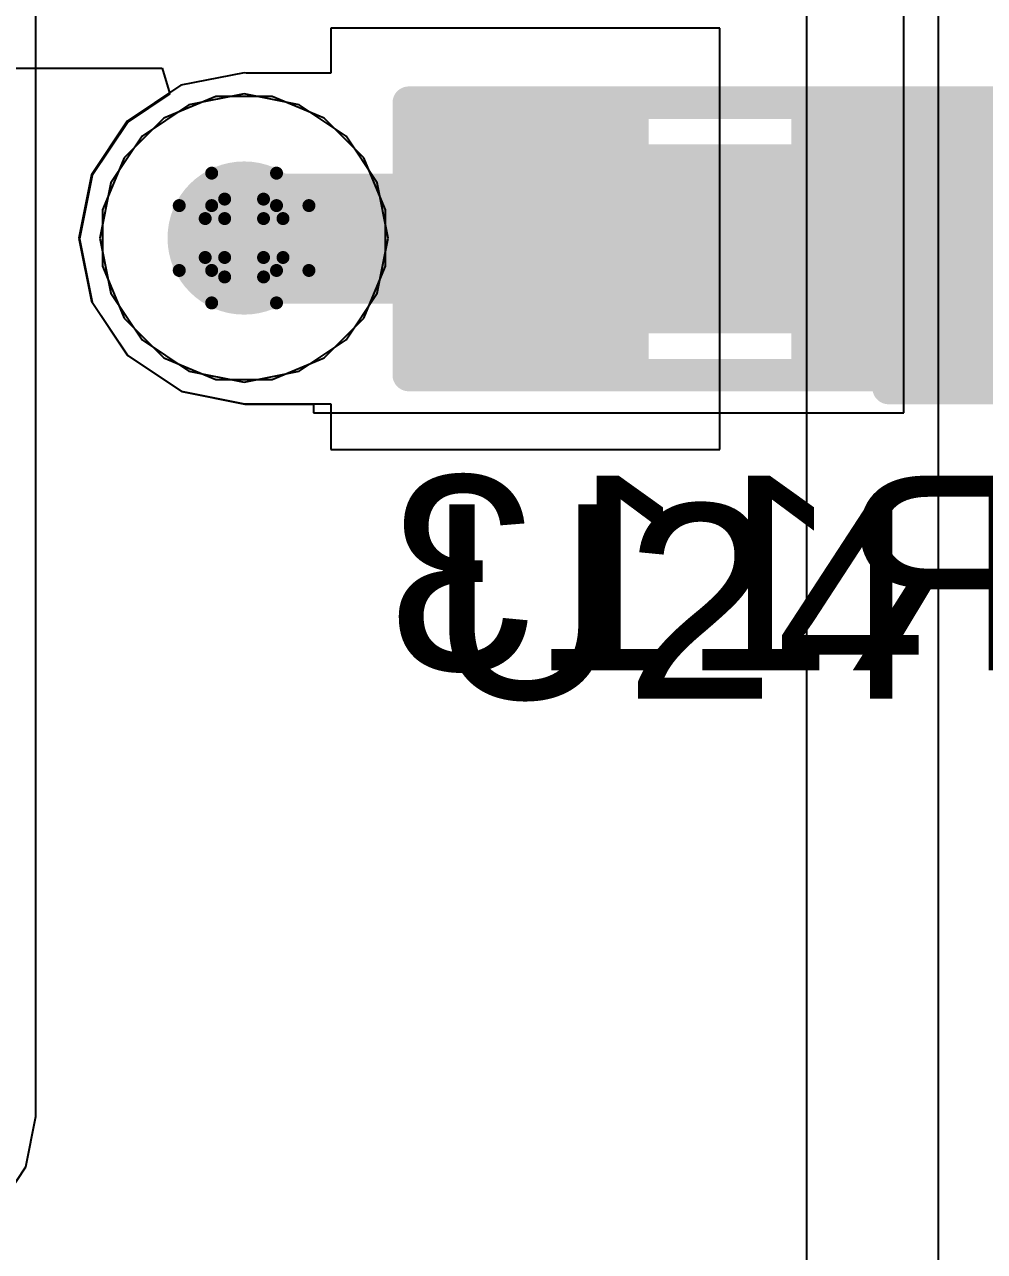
# Model space of a CAD drawing. Header units: inches. Extents: x 0 to 198, y 0 to 199.
# Drawn here: x 4.4864 to 4.6344, y 3.5273 to 3.7165 of the extents above; entities that cross this region are included whole.
import ezdxf

# ---------------------------------------------------------------- set-up
doc = ezdxf.new("R2010")
doc.units = ezdxf.units.IN
doc.header["$MEASUREMENT"] = 0
for name, color, linetype in [('Bottom Layer', 5, 'Continuous'), ('Bottom Overlay', 54, 'Continuous'), ('Bottom Paste', 16, 'Continuous'), ('Bottom Solder', 6, 'Continuous'), ('Drill Drawing', 1, 'Continuous'), ('Layer 1', 16, 'Continuous'), ('Layer 2', 76, 'Continuous'), ('Top Layer', 1, 'Continuous'), ('Top Overlay', 2, 'Continuous'), ('Top Paste', 8, 'Continuous'), ('Top Solder', 216, 'Continuous'), ('Via Holes', 16, 'Continuous')]:
    doc.layers.add(name, color=color, linetype=linetype)
doc.styles.add('Arial', font='', dxfattribs={"height": 0.2})
doc.styles.get('Arial').set_extended_font_data('Arial')

# ---------------------------------------------------------------- blocks, each defined once
blk = doc.blocks.new('8_SO_P____P___31')
at = {"layer": 'Top Layer'}
blk.add_hatch(color=1, dxfattribs=at).paths.add_polyline_path([(-0.13681, -0.06319), (-0.07579, -0.06319), (-0.07579, -0.08681), (-0.13681, -0.08681)])
at = {"layer": 'Top Paste'}
blk.add_hatch(color=8, dxfattribs=at).paths.add_polyline_path([(-0.13681, -0.06319), (-0.07579, -0.06319), (-0.07579, -0.08681), (-0.13681, -0.08681)])
at = {"layer": 'Top Solder'}
blk.add_hatch(color=216, dxfattribs=at).paths.add_polyline_path([(-0.13957, -0.06043), (-0.07303, -0.06043), (-0.07303, -0.08957), (-0.13957, -0.08957)])
at = {"layer": 'Top Overlay'}
blk.add_lwpolyline([(-0.06311, -0.098, 0.005, 0.005, 0), (0.07489, -0.098, 0.005, 0.005, 0)], format="xyseb", dxfattribs=at)
blk.add_lwpolyline([(-0.06436, -0.098, 0.0025, 0.0025, 1), (-0.06186, -0.098, 0.0025, 0.0025, 1)], format="xyseb", close=True, dxfattribs=at)
blk = doc.blocks.new('R___0603_B_78')
at = {"layer": 'Bottom Layer'}
for points in [[(-0.045, -0.0175), (-0.045, 0.0175), (-0.015, 0.0175), (-0.015, -0.0175)], [(0.015, -0.0175), (0.015, 0.0175), (0.045, 0.0175), (0.045, -0.0175)]]:
    blk.add_hatch(color=5, dxfattribs=at).paths.add_polyline_path(points)
at = {"layer": 'Bottom Paste'}
for points in [[(-0.045, -0.0175), (-0.045, 0.0175), (-0.015, 0.0175), (-0.015, -0.0175)], [(0.015, -0.0175), (0.015, 0.0175), (0.045, 0.0175), (0.045, -0.0175)]]:
    blk.add_hatch(color=16, dxfattribs=at).paths.add_polyline_path(points)
at = {"layer": 'Bottom Solder'}
for points in [[(-0.049, -0.0215), (-0.049, 0.0215), (-0.011, 0.0215), (-0.011, -0.0215)], [(0.011, -0.0215), (0.011, 0.0215), (0.049, 0.0215), (0.049, -0.0215)]]:
    blk.add_hatch(color=6, dxfattribs=at).paths.add_polyline_path(points)
at = {"layer": 'Bottom Overlay'}
for points in [[(-0.048, 0.021, 0.005, 0.005, 0), (-0.048, -0.021, 0.005, 0.005, 0)], [(0.048, 0.021, 0.005, 0.005, 0), (-0.048, 0.021, 0.005, 0.005, 0)], [(0.048, 0.021, 0.005, 0.005, 0), (0.048, -0.021, 0.005, 0.005, 0)], [(0.048, -0.021, 0.005, 0.005, 0), (-0.048, -0.021, 0.005, 0.005, 0)]]:
    blk.add_lwpolyline(points, format="xyseb", dxfattribs=at)
for points in [[(-0.04925, 0.021, 0.0025, 0.0025, 1), (-0.04675, 0.021, 0.0025, 0.0025, 1)], [(-0.04925, 0.021, 0.0025, 0.0025, 1), (-0.04675, 0.021, 0.0025, 0.0025, 1)], [(0.04675, 0.021, 0.0025, 0.0025, 1), (0.04925, 0.021, 0.0025, 0.0025, 1)], [(0.04675, 0.021, 0.0025, 0.0025, 1), (0.04925, 0.021, 0.0025, 0.0025, 1)], [(-0.04925, -0.021, 0.0025, 0.0025, 1), (-0.04675, -0.021, 0.0025, 0.0025, 1)], [(-0.04925, -0.021, 0.0025, 0.0025, 1), (-0.04675, -0.021, 0.0025, 0.0025, 1)], [(0.04675, -0.021, 0.0025, 0.0025, 1), (0.04925, -0.021, 0.0025, 0.0025, 1)], [(0.04675, -0.021, 0.0025, 0.0025, 1), (0.04925, -0.021, 0.0025, 0.0025, 1)]]:
    blk.add_lwpolyline(points, format="xyseb", close=True, dxfattribs=at)

msp = doc.modelspace()

# ---------------------------------------------------------------- hatches: boundary and pattern name
at = {"layer": 'Bottom Layer'}
h = msp.add_hatch(color=5, dxfattribs=at)
edge = h.paths.add_edge_path()
edge.add_arc((4.52022, 3.68357), 0.01181, 0, 360)
at = {"layer": 'Layer 1'}
h = msp.add_hatch(color=16, dxfattribs=at)
edge = h.paths.add_edge_path()
edge.add_arc((4.52022, 3.68357), 0.01181, 0, 360)
at = {"layer": 'Layer 2'}
h = msp.add_hatch(color=76, dxfattribs=at)
edge = h.paths.add_edge_path()
edge.add_arc((4.52022, 3.68357), 0.01181, 0, 360)
at = {"layer": 'Top Layer'}
h = msp.add_hatch(color=1, dxfattribs=at)
edge = h.paths.add_edge_path()
edge.add_arc((4.52022, 3.68357), 0.01181, 0, 360)
at = {"layer": 'Via Holes'}
h = msp.add_hatch(color=7, dxfattribs=at)
edge = h.paths.add_edge_path()
edge.add_arc((4.52022, 3.68357), 0.00591, 0, 360)

# ---------------------------------------------------------------- linework, layer by layer
at = {"layer": 'Bottom Layer'}
for p, q in [((4.48812, 3.60918), (4.48812, 3.77855)), ((4.59361, 3.71594), (4.53361, 3.71594)), ((4.53361, 3.71594), (4.53361, 3.709)), ((4.59361, 3.65094), (4.59361, 3.71594)), ((4.52022, 3.70906), (4.51046, 3.70712)), ((4.52056, 3.709), (4.52022, 3.70906)), ((4.53361, 3.709), (4.52056, 3.709)), ((4.51046, 3.70712), (4.50219, 3.7016)), ((4.50219, 3.7016), (4.49667, 3.69333)), ((4.49667, 3.69333), (4.49473, 3.68357)), ((4.49473, 3.68357), (4.49667, 3.67382)), ((4.49667, 3.67382), (4.50219, 3.66555)), ((4.50219, 3.66555), (4.50226, 3.66548)), ((4.50226, 3.66548), (4.51053, 3.65996)), ((4.51053, 3.65996), (4.52028, 3.65802)), ((4.52028, 3.65802), (4.53361, 3.65802)), ((4.53361, 3.65802), (4.53361, 3.65094)), ((4.53361, 3.65094), (4.59361, 3.65094)), ((4.48812, 3.54815), (4.48812, 3.60918)), ((4.48657, 3.54035), (4.48812, 3.54815)), ((4.48215, 3.53373), (4.48657, 3.54035))]:
    msp.add_line(p, q, dxfattribs=at)
for points in [[(4.52022, 3.68357, 0.02, 0.02, 0), (4.52028, 3.68351, 0.02, 0.02, 0)], [(4.52028, 3.68351, 0.02, 0.02, 0), (4.56354, 3.68351, 0.02, 0.02, 0)], [(4.56354, 3.68351, 0.02, 0.02, 0), (4.56361, 3.68344, 0.02, 0.02, 0)], [(4.62384, 3.68367, 0.02, 0.02, 0), (4.66315, 3.68367, 0.02, 0.02, 0)], [(4.62361, 3.68344, 0.015, 0.015, 0), (4.62384, 3.68367, 0.015, 0.015, 0)]]:
    msp.add_lwpolyline(points, format="xyseb", dxfattribs=at)
for points in [[(4.51522, 3.68357, 0.01, 0.01, 1), (4.52522, 3.68357, 0.01, 0.01, 1)], [(4.51528, 3.68351, 0.01, 0.01, 1), (4.52528, 3.68351, 0.01, 0.01, 1)], [(4.51528, 3.68351, 0.01, 0.01, 1), (4.52528, 3.68351, 0.01, 0.01, 1)], [(4.55854, 3.68351, 0.01, 0.01, 1), (4.56854, 3.68351, 0.01, 0.01, 1)], [(4.55854, 3.68351, 0.01, 0.01, 1), (4.56854, 3.68351, 0.01, 0.01, 1)], [(4.55861, 3.68344, 0.01, 0.01, 1), (4.56861, 3.68344, 0.01, 0.01, 1)], [(4.61884, 3.68367, 0.01, 0.01, 1), (4.62884, 3.68367, 0.01, 0.01, 1)], [(4.61986, 3.68344, 0.0075, 0.0075, 1), (4.62736, 3.68344, 0.0075, 0.0075, 1)], [(4.62009, 3.68367, 0.0075, 0.0075, 1), (4.62759, 3.68367, 0.0075, 0.0075, 1)]]:
    msp.add_lwpolyline(points, format="xyseb", close=True, dxfattribs=at)
at = {"layer": 'Drill Drawing'}
for points in [[(4.51522, 3.68857, 0.002, 0.002, 0), (4.51522, 3.69357, 0.002, 0.002, 0)], [(4.51522, 3.69357, 0.002, 0.002, 0), (4.52522, 3.69357, 0.002, 0.002, 0)], [(4.52522, 3.68857, 0.002, 0.002, 0), (4.52522, 3.69357, 0.002, 0.002, 0)], [(4.51022, 3.67857, 0.002, 0.002, 0), (4.51022, 3.68857, 0.002, 0.002, 0)], [(4.51022, 3.68857, 0.002, 0.002, 0), (4.51522, 3.68857, 0.002, 0.002, 0)], [(4.51722, 3.68657, 0.002, 0.002, 0), (4.51722, 3.68957, 0.002, 0.002, 0)], [(4.51722, 3.68957, 0.002, 0.002, 0), (4.52322, 3.68957, 0.002, 0.002, 0)], [(4.52322, 3.68657, 0.002, 0.002, 0), (4.52322, 3.68957, 0.002, 0.002, 0)], [(4.52522, 3.68857, 0.002, 0.002, 0), (4.53022, 3.68857, 0.002, 0.002, 0)], [(4.53022, 3.67857, 0.002, 0.002, 0), (4.53022, 3.68857, 0.002, 0.002, 0)], [(4.51422, 3.68057, 0.002, 0.002, 0), (4.51422, 3.68657, 0.002, 0.002, 0)], [(4.51422, 3.68657, 0.002, 0.002, 0), (4.51722, 3.68657, 0.002, 0.002, 0)], [(4.52322, 3.68657, 0.002, 0.002, 0), (4.52622, 3.68657, 0.002, 0.002, 0)], [(4.52622, 3.68057, 0.002, 0.002, 0), (4.52622, 3.68657, 0.002, 0.002, 0)], [(4.51422, 3.68057, 0.002, 0.002, 0), (4.51722, 3.68057, 0.002, 0.002, 0)], [(4.51722, 3.67757, 0.002, 0.002, 0), (4.51722, 3.68057, 0.002, 0.002, 0)], [(4.52322, 3.68057, 0.002, 0.002, 0), (4.52622, 3.68057, 0.002, 0.002, 0)], [(4.52322, 3.67757, 0.002, 0.002, 0), (4.52322, 3.68057, 0.002, 0.002, 0)], [(4.51022, 3.67857, 0.002, 0.002, 0), (4.51522, 3.67857, 0.002, 0.002, 0)], [(4.51522, 3.67357, 0.002, 0.002, 0), (4.51522, 3.67857, 0.002, 0.002, 0)], [(4.52522, 3.67857, 0.002, 0.002, 0), (4.53022, 3.67857, 0.002, 0.002, 0)], [(4.52522, 3.67357, 0.002, 0.002, 0), (4.52522, 3.67857, 0.002, 0.002, 0)], [(4.51722, 3.67757, 0.002, 0.002, 0), (4.52322, 3.67757, 0.002, 0.002, 0)], [(4.51522, 3.67357, 0.002, 0.002, 0), (4.52522, 3.67357, 0.002, 0.002, 0)]]:
    msp.add_lwpolyline(points, format="xyseb", dxfattribs=at)
for points in [[(4.51472, 3.69357, 0.001, 0.001, 1), (4.51572, 3.69357, 0.001, 0.001, 1)], [(4.51472, 3.69357, 0.001, 0.001, 1), (4.51572, 3.69357, 0.001, 0.001, 1)], [(4.52472, 3.69357, 0.001, 0.001, 1), (4.52572, 3.69357, 0.001, 0.001, 1)], [(4.52472, 3.69357, 0.001, 0.001, 1), (4.52572, 3.69357, 0.001, 0.001, 1)], [(4.50972, 3.68857, 0.001, 0.001, 1), (4.51072, 3.68857, 0.001, 0.001, 1)], [(4.50972, 3.68857, 0.001, 0.001, 1), (4.51072, 3.68857, 0.001, 0.001, 1)], [(4.51472, 3.68857, 0.001, 0.001, 1), (4.51572, 3.68857, 0.001, 0.001, 1)], [(4.51472, 3.68857, 0.001, 0.001, 1), (4.51572, 3.68857, 0.001, 0.001, 1)], [(4.51672, 3.68957, 0.001, 0.001, 1), (4.51772, 3.68957, 0.001, 0.001, 1)], [(4.51672, 3.68957, 0.001, 0.001, 1), (4.51772, 3.68957, 0.001, 0.001, 1)], [(4.52272, 3.68957, 0.001, 0.001, 1), (4.52372, 3.68957, 0.001, 0.001, 1)], [(4.52272, 3.68957, 0.001, 0.001, 1), (4.52372, 3.68957, 0.001, 0.001, 1)], [(4.52472, 3.68857, 0.001, 0.001, 1), (4.52572, 3.68857, 0.001, 0.001, 1)], [(4.52472, 3.68857, 0.001, 0.001, 1), (4.52572, 3.68857, 0.001, 0.001, 1)], [(4.52972, 3.68857, 0.001, 0.001, 1), (4.53072, 3.68857, 0.001, 0.001, 1)], [(4.52972, 3.68857, 0.001, 0.001, 1), (4.53072, 3.68857, 0.001, 0.001, 1)], [(4.51372, 3.68657, 0.001, 0.001, 1), (4.51472, 3.68657, 0.001, 0.001, 1)], [(4.51372, 3.68657, 0.001, 0.001, 1), (4.51472, 3.68657, 0.001, 0.001, 1)], [(4.51672, 3.68657, 0.001, 0.001, 1), (4.51772, 3.68657, 0.001, 0.001, 1)], [(4.51672, 3.68657, 0.001, 0.001, 1), (4.51772, 3.68657, 0.001, 0.001, 1)], [(4.52272, 3.68657, 0.001, 0.001, 1), (4.52372, 3.68657, 0.001, 0.001, 1)], [(4.52272, 3.68657, 0.001, 0.001, 1), (4.52372, 3.68657, 0.001, 0.001, 1)], [(4.52572, 3.68657, 0.001, 0.001, 1), (4.52672, 3.68657, 0.001, 0.001, 1)], [(4.52572, 3.68657, 0.001, 0.001, 1), (4.52672, 3.68657, 0.001, 0.001, 1)], [(4.51372, 3.68057, 0.001, 0.001, 1), (4.51472, 3.68057, 0.001, 0.001, 1)], [(4.51372, 3.68057, 0.001, 0.001, 1), (4.51472, 3.68057, 0.001, 0.001, 1)], [(4.51672, 3.68057, 0.001, 0.001, 1), (4.51772, 3.68057, 0.001, 0.001, 1)], [(4.51672, 3.68057, 0.001, 0.001, 1), (4.51772, 3.68057, 0.001, 0.001, 1)], [(4.52272, 3.68057, 0.001, 0.001, 1), (4.52372, 3.68057, 0.001, 0.001, 1)], [(4.52272, 3.68057, 0.001, 0.001, 1), (4.52372, 3.68057, 0.001, 0.001, 1)], [(4.52572, 3.68057, 0.001, 0.001, 1), (4.52672, 3.68057, 0.001, 0.001, 1)], [(4.52572, 3.68057, 0.001, 0.001, 1), (4.52672, 3.68057, 0.001, 0.001, 1)], [(4.50972, 3.67857, 0.001, 0.001, 1), (4.51072, 3.67857, 0.001, 0.001, 1)], [(4.50972, 3.67857, 0.001, 0.001, 1), (4.51072, 3.67857, 0.001, 0.001, 1)], [(4.51472, 3.67857, 0.001, 0.001, 1), (4.51572, 3.67857, 0.001, 0.001, 1)], [(4.51472, 3.67857, 0.001, 0.001, 1), (4.51572, 3.67857, 0.001, 0.001, 1)], [(4.52472, 3.67857, 0.001, 0.001, 1), (4.52572, 3.67857, 0.001, 0.001, 1)], [(4.52472, 3.67857, 0.001, 0.001, 1), (4.52572, 3.67857, 0.001, 0.001, 1)], [(4.52972, 3.67857, 0.001, 0.001, 1), (4.53072, 3.67857, 0.001, 0.001, 1)], [(4.52972, 3.67857, 0.001, 0.001, 1), (4.53072, 3.67857, 0.001, 0.001, 1)], [(4.51672, 3.67757, 0.001, 0.001, 1), (4.51772, 3.67757, 0.001, 0.001, 1)], [(4.51672, 3.67757, 0.001, 0.001, 1), (4.51772, 3.67757, 0.001, 0.001, 1)], [(4.52272, 3.67757, 0.001, 0.001, 1), (4.52372, 3.67757, 0.001, 0.001, 1)], [(4.52272, 3.67757, 0.001, 0.001, 1), (4.52372, 3.67757, 0.001, 0.001, 1)], [(4.51472, 3.67357, 0.001, 0.001, 1), (4.51572, 3.67357, 0.001, 0.001, 1)], [(4.51472, 3.67357, 0.001, 0.001, 1), (4.51572, 3.67357, 0.001, 0.001, 1)], [(4.52472, 3.67357, 0.001, 0.001, 1), (4.52572, 3.67357, 0.001, 0.001, 1)], [(4.52472, 3.67357, 0.001, 0.001, 1), (4.52572, 3.67357, 0.001, 0.001, 1)]]:
    msp.add_lwpolyline(points, format="xyseb", close=True, dxfattribs=at)
at = {"layer": 'Layer 1'}
for p, q in [((4.52022, 3.70581), (4.51171, 3.70412)), ((4.52873, 3.70412), (4.52022, 3.70581)), ((4.51171, 3.70412), (4.50449, 3.6993)), ((4.53594, 3.6993), (4.52873, 3.70412)), ((4.50449, 3.6993), (4.49967, 3.69208)), ((4.54076, 3.69208), (4.53594, 3.6993)), ((4.49967, 3.69208), (4.49798, 3.68357)), ((4.54245, 3.68357), (4.54076, 3.69208)), ((4.49798, 3.68357), (4.49967, 3.67506)), ((4.54076, 3.67506), (4.54245, 3.68357)), ((4.49967, 3.67506), (4.50449, 3.66785)), ((4.53594, 3.66785), (4.54076, 3.67506)), ((4.50449, 3.66785), (4.51171, 3.66303)), ((4.52873, 3.66303), (4.53594, 3.66785)), ((4.51171, 3.66303), (4.52022, 3.66134)), ((4.52022, 3.66134), (4.52873, 3.66303))]:
    msp.add_line(p, q, dxfattribs=at)
at = {"layer": 'Layer 2'}
for p, q in [((4.60694, 3.90431), (4.60694, 3.51345)), ((4.62733, 3.52004), (4.62733, 3.90431)), ((4.51588, 3.70539), (4.50786, 3.70207)), ((4.52455, 3.70539), (4.51588, 3.70539)), ((4.53257, 3.70207), (4.52455, 3.70539)), ((4.50786, 3.70207), (4.50172, 3.69593)), ((4.53871, 3.69593), (4.53257, 3.70207)), ((4.50172, 3.69593), (4.4984, 3.68791)), ((4.54203, 3.68791), (4.53871, 3.69593)), ((4.4984, 3.68791), (4.4984, 3.67924)), ((4.54203, 3.67924), (4.54203, 3.68791)), ((4.4984, 3.67924), (4.50172, 3.67122)), ((4.53871, 3.67122), (4.54203, 3.67924)), ((4.50172, 3.67122), (4.50786, 3.66508)), ((4.53257, 3.66508), (4.53871, 3.67122)), ((4.50786, 3.66508), (4.51588, 3.66176)), ((4.52455, 3.66176), (4.53257, 3.66508)), ((4.51588, 3.66176), (4.52455, 3.66176))]:
    msp.add_line(p, q, dxfattribs=at)
at = {"layer": 'Top Layer'}
for p, q in [((4.62194, 3.70662), (4.62194, 3.75166)), ((4.33297, 3.70978), (4.50758, 3.70978)), ((4.50758, 3.70978), (4.50879, 3.70578)), ((4.50879, 3.70578), (4.50233, 3.70146)), ((4.62194, 3.65662), (4.62194, 3.70662)), ((4.50233, 3.70146), (4.4968, 3.69319)), ((4.4968, 3.69319), (4.49486, 3.68344)), ((4.49486, 3.68344), (4.4968, 3.67368)), ((4.4968, 3.67368), (4.50233, 3.66541)), ((4.50233, 3.66541), (4.5106, 3.65989)), ((4.5106, 3.65989), (4.52035, 3.65795)), ((4.52035, 3.65795), (4.53092, 3.65795)), ((4.53092, 3.65795), (4.53092, 3.65662)), ((4.53092, 3.65662), (4.62194, 3.65662))]:
    msp.add_line(p, q, dxfattribs=at)
msp.add_lwpolyline([(4.52035, 3.68344, 0.02, 0.02, 0), (4.57643, 3.68344, 0.02, 0.02, 0)], format="xyseb", dxfattribs=at)
for points in [[(4.51535, 3.68344, 0.01, 0.01, 1), (4.52535, 3.68344, 0.01, 0.01, 1)], [(4.57143, 3.68344, 0.01, 0.01, 1), (4.58143, 3.68344, 0.01, 0.01, 1)]]:
    msp.add_lwpolyline(points, format="xyseb", close=True, dxfattribs=at)

# ---------------------------------------------------------------- block references
msp.add_blockref('8_SO_P____P___31', (4.68273, 3.75844))
at = {"rotation": 180}
msp.add_blockref('R___0603_B_78', (4.59361, 3.68344), dxfattribs=at)

# ---------------------------------------------------------------- texts
at = {"layer": 'Bottom Overlay', "style": 'Arial', "text_generation_flag": 2}
msp.add_text('R113', height=0.03, dxfattribs=at).set_placement((4.64241, 3.61693))
at = {"layer": 'Top Overlay', "style": 'Arial'}
msp.add_text('U24', height=0.03, dxfattribs=at).set_placement((4.54862, 3.61253))

doc.saveas('drawing.dxf')
